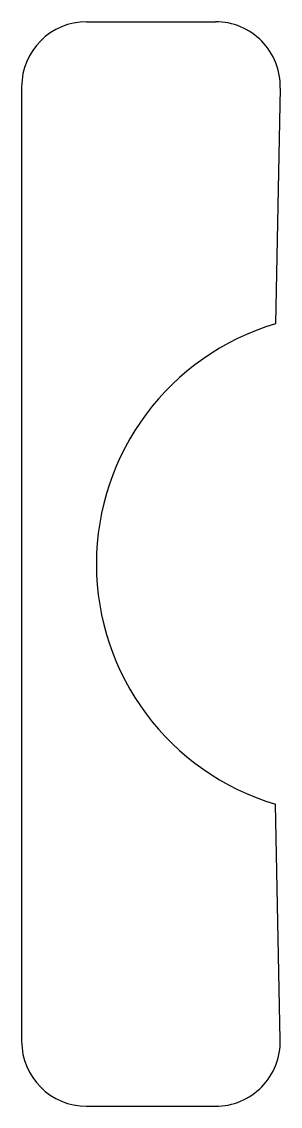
# Model space of a CAD drawing. Header units: millimetres. Extents: x 0 to 11.9, y -25 to 25.
import ezdxf

# ---------------------------------------------------------------- set-up
doc = ezdxf.new("R2010")
doc.units = ezdxf.units.MM

msp = doc.modelspace()

# ---------------------------------------------------------------- linework, layer by layer
at = {"color": 7, "linetype": 'Continuous', "lineweight": 25}
for p, q in [((3, 25), (8.939, 25)), ((11.938, 21.939), (11.717, 11.074)), ((11.938, -21.939), (11.717, -11.074)), ((3, -25), (8.939, -25))]:
    msp.add_line(p, q, dxfattribs=at)
msp.add_line((0, 22), (0, -22))
for centre, radius, start, end in [((3, 22), 3, 90, 180), ((8.939, 22), 3, 358.8376, 90), ((15, 0), 11.55, 106.5114, 180), ((15, 0), 11.55, 180, 253.4886), ((3, -22), 3, 180, 270), ((8.939, -22), 3, 270, 1.1624)]:
    msp.add_arc(centre, radius, start, end, dxfattribs=at)

doc.saveas('drawing.dxf')
